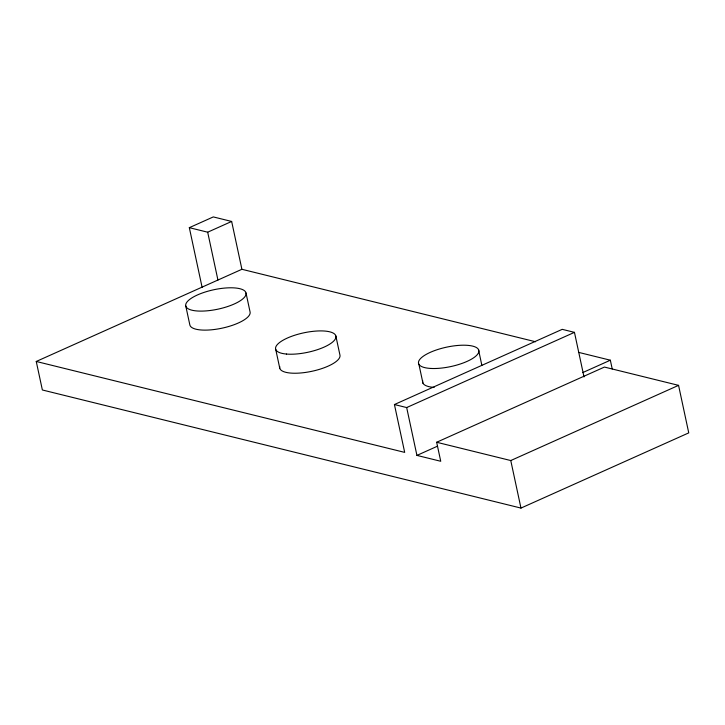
<?xml version="1.0" encoding="UTF-8"?>
<svg xmlns="http://www.w3.org/2000/svg" width="725" height="725" viewBox="0 0 725 725"><rect width="100%" height="100%" fill="white"/><g stroke="black" fill="none" stroke-linecap="round" stroke-linejoin="round"><path stroke-width="1.09" d="M202.13 287.417L189.325 227.668L213.295 216.92L231.656 221.451L241.905 269.292L535.558 341.756M189.325 227.668L207.685 232.199L231.656 221.451M36.25 361.467L404.686 452.382L394.427 404.541L406.671 407.559L416.929 455.4L440.737 461.272L436.658 442.259L604.442 367.067L678.564 385.356L688.75 432.879L520.967 508.08L42.367 389.978L36.25 361.467L241.905 269.292M394.427 404.541L562.219 329.34L574.454 332.358L584.015 376.937M406.671 407.559L574.454 332.358M582.71 372.596L610.341 360.207L612.226 368.98M416.929 455.4L437.51 446.174M436.658 442.259L510.772 460.547L678.564 385.356M578.45 352.332L610.341 360.207M510.772 460.547L520.967 508.08M478.473 349.513L481.862 365.355M418.896 364.213L422.965 383.226M335.829 335.902L339.907 354.906A30.803 9.923 -12.1 0 1 309.938 371.689A30.803 9.923 -12.1 0 1 279.75 366.478M275.69 349.233L279.768 368.246M246.02 293.036A30.803 9.923 -12.1 0 1 202.52 311.088A30.803 9.923 -12.1 0 1 199.121 294.232A30.803 9.923 -12.1 0 1 246.02 293.036L250.089 312.04A30.803 9.923 -12.1 0 1 221.932 328.198A30.803 9.923 -12.1 0 1 189.832 324.882L185.754 305.877M207.685 232.199L217.935 280.04M434.13 387.404A30.803 9.923 -12.1 0 1 422.711 380.634M286.429 354.045A30.803 9.923 -12.1 0 0 335.512 338.602A30.803 9.923 -12.1 0 0 295.338 335.05A30.803 9.923 -12.1 0 0 286.429 354.045M431.103 368.463A30.803 9.923 -12.1 0 0 478.736 352.105A30.803 9.923 -12.1 0 0 436.214 350.021A30.803 9.923 -12.1 0 0 431.103 368.463"/></g></svg>
